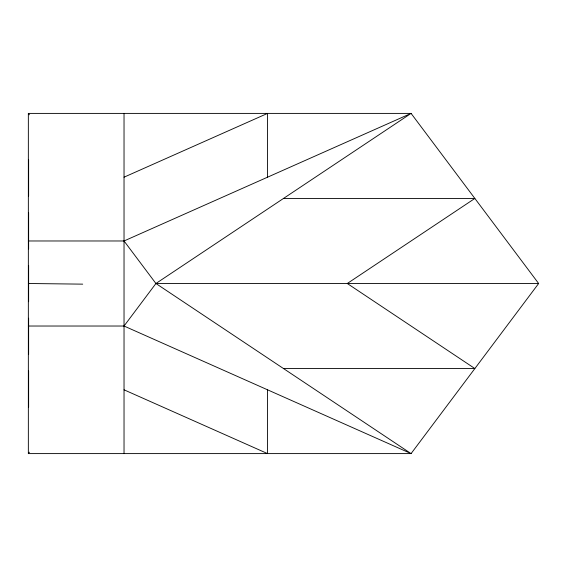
<?xml version="1.0" encoding="UTF-8"?>
<svg xmlns="http://www.w3.org/2000/svg" width="567" height="567" viewBox="0 0 567 567"><rect width="100%" height="100%" fill="white"/><g stroke="black" fill="none" stroke-linecap="round" stroke-linejoin="round"><path stroke-width="0.85" d="M28.35 453.6L28.35 113.4L411.075 113.4L538.65 283.5L411.075 453.6L28.35 453.6L29.413 452.183M28.35 326.025L124.031 326.025L155.925 283.5L411.075 113.4L124.031 240.975L28.35 240.975M124.031 177.188L267.553 113.4L267.553 177.188M283.5 198.45L474.863 198.45L347.288 283.5L474.863 368.55L283.5 368.55M124.031 240.975L155.925 283.5L538.65 283.5M28.35 283.5L82.711 284.145M124.031 326.025L411.075 453.6L155.925 283.5M124.031 389.812L267.553 453.6L267.553 389.812M28.35 113.4L29.413 114.817M124.031 113.4L124.031 453.6M28.633 159.894L28.633 195.984M28.633 212.668L28.633 248.934M28.633 265.441L28.633 301.708M28.633 318.215L28.633 354.396M28.633 370.995L28.633 407.085"/></g></svg>
